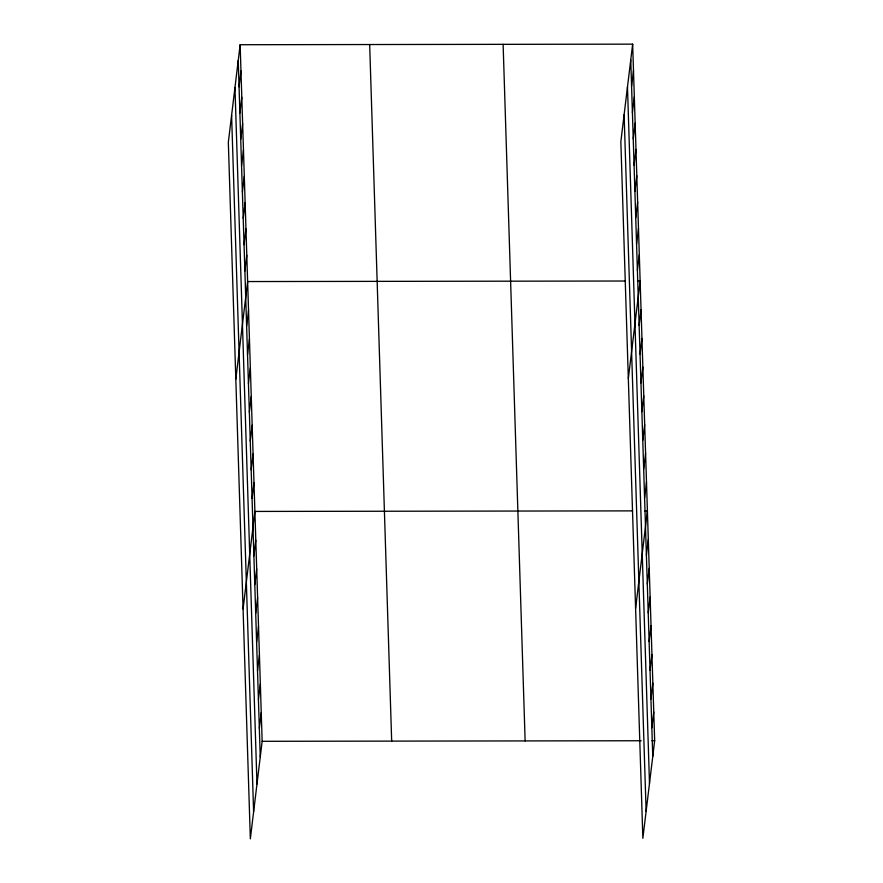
<?xml version="1.0" encoding="UTF-8"?>
<svg xmlns="http://www.w3.org/2000/svg" width="883" height="883" viewBox="0 0 883 883"><rect width="100%" height="100%" fill="white"/><g stroke="black" fill="none" stroke-linecap="round" stroke-linejoin="round"><path stroke-width="1.32" d="M240.143 44.724L228.333 142.262L250.342 838.85L262.152 741.301L240.143 44.724L632.658 44.15L654.667 740.738L642.857 838.276L620.848 141.699L632.658 44.15M239.061 86.788L240.971 71.037M239.889 113.101L241.799 97.351M240.728 139.415L242.637 123.664M241.556 165.739L243.465 149.978M242.395 192.053L244.293 176.291M243.222 218.366L245.132 202.615M244.05 244.679L245.96 228.929M244.889 270.993L246.787 255.242M235.816 379.105L247.626 281.556L625.296 281.015M246.622 326.048L248.531 310.286M247.527 354.778L249.436 339.028M248.443 383.509L250.342 367.758M249.348 412.251L251.258 396.489M250.253 440.981L252.163 425.231M251.158 469.712L253.068 453.961M252.074 498.454L253.973 482.692M243.079 608.983L254.889 511.434L632.559 510.882M253.885 555.915L255.794 540.164M254.79 584.656L256.699 568.895M255.706 613.387L257.604 597.636M256.611 642.118L258.52 626.367M257.516 670.859L259.425 655.098M258.432 699.59L260.33 683.839M259.337 728.32L261.247 712.57M631.577 86.225L633.486 70.463M632.416 112.538L634.314 96.777M633.243 138.852L635.153 123.101M634.071 165.165L635.981 149.415M634.91 191.479L636.809 175.728M635.738 217.792L637.647 202.041M636.566 244.116L638.475 228.355M637.405 270.43L639.303 254.668M628.332 378.531L640.142 280.993L637.438 280.993M639.137 325.474L641.047 309.723M640.054 354.215L641.952 338.454M640.959 382.946L642.868 367.196M641.864 411.677L643.773 395.926M642.769 440.407L644.678 424.657M643.685 469.149L645.583 453.387M644.59 497.88L646.499 482.129M635.594 608.409L647.405 510.86L644.7 510.86M646.4 555.352L648.31 539.59M647.316 584.082L649.215 568.332M648.221 612.813L650.131 597.063M649.126 641.555L651.036 625.793M650.031 670.285L651.941 654.535M650.948 699.016L652.846 683.265M651.853 727.758L653.762 711.996M262.152 741.301L641.179 740.749M651.963 740.738L654.667 740.738M630.749 59.901L652.758 756.488M627.482 86.898L649.491 783.475M624.115 114.702L646.124 811.289M503.122 44.338L525.131 740.925M369.668 44.536L391.677 741.113M238.233 60.474L260.242 757.051M234.966 87.461L256.975 784.049M231.6 115.276L253.609 811.863"/></g></svg>
